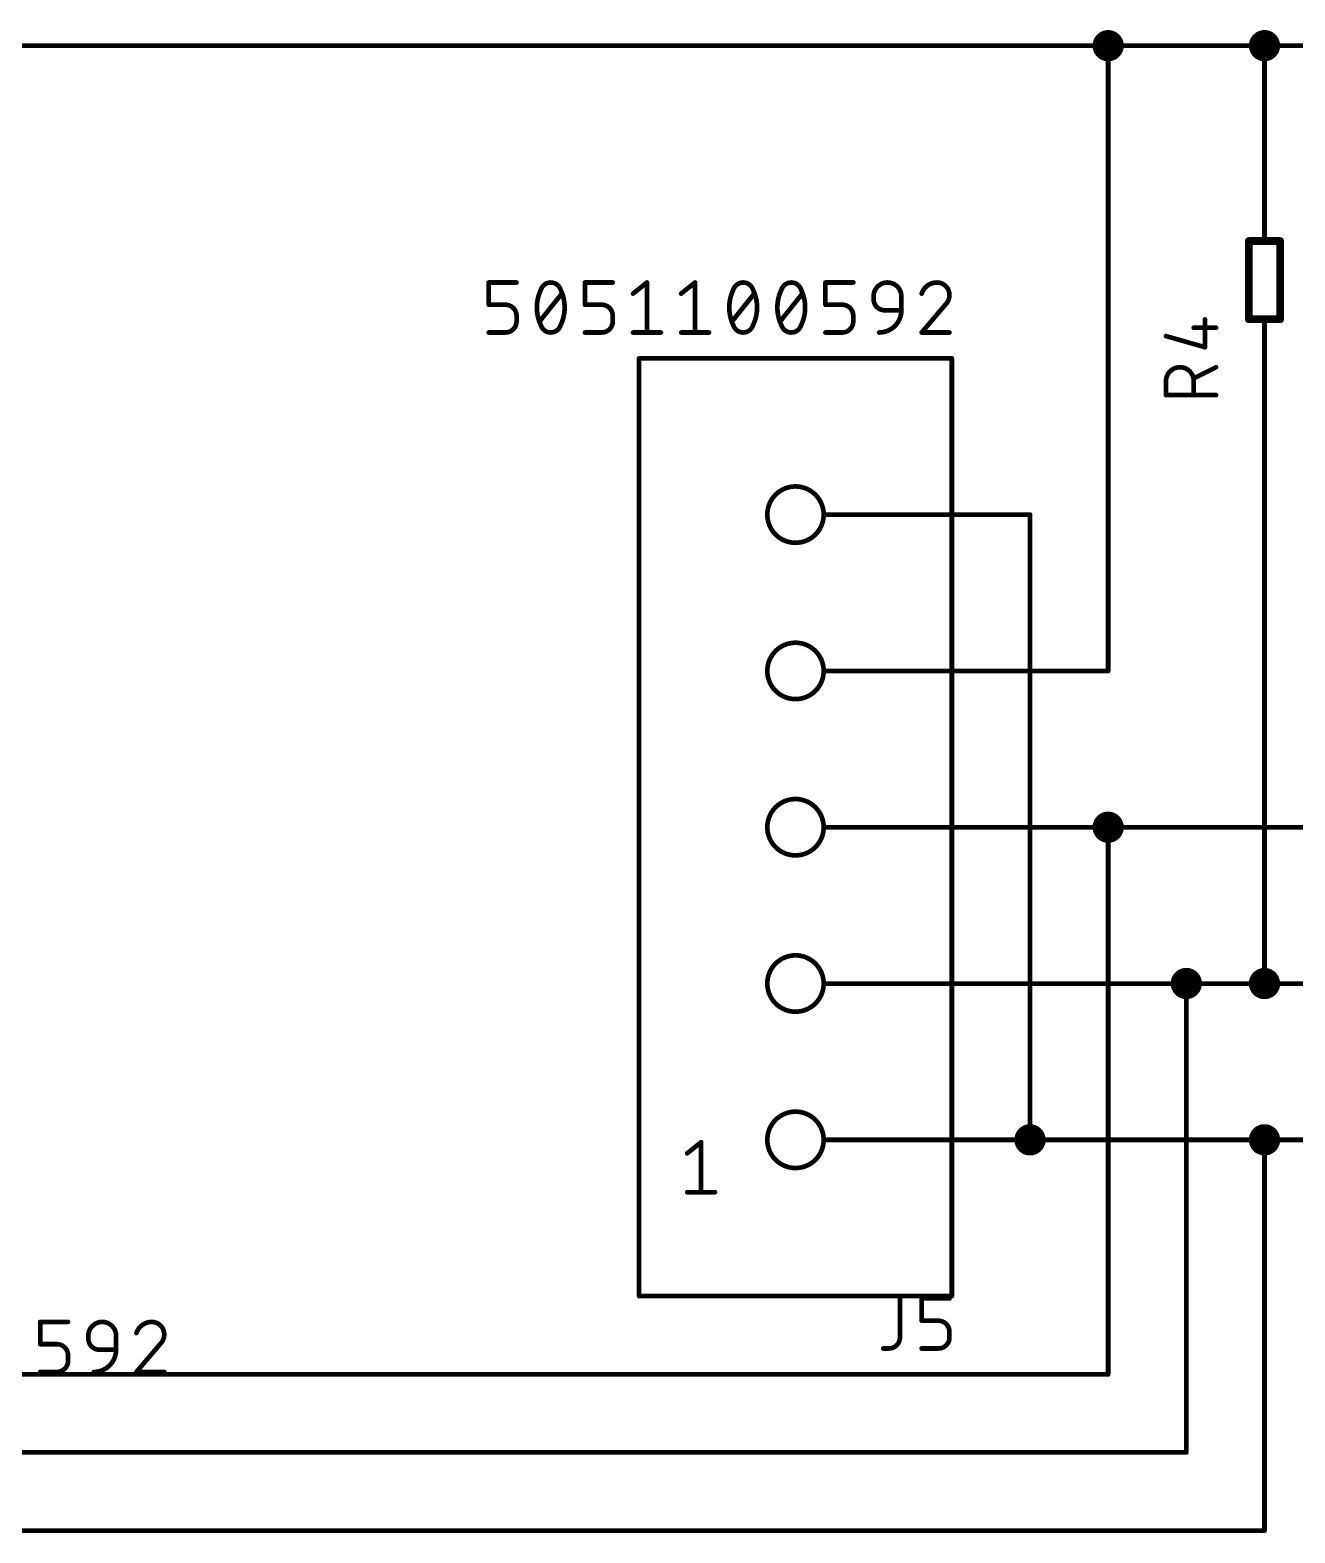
# Model space of a CAD drawing. Extents: x -114 to 51, y -5 to 50.
# Drawn here: x -62.97 to -21.87, y -0.08 to 48.77 of the extents above; entities that cross this region are included whole.
import ezdxf

# ---------------------------------------------------------------- set-up
doc = ezdxf.new("R2010")
doc.units = 0
for name, color, linetype in [('91', 122, 'CONTINUOUS'), ('94', 12, 'CONTINUOUS'), ('95', 251, 'CONTINUOUS'), ('96', 251, 'CONTINUOUS'), ('97', 251, 'CONTINUOUS')]:
    doc.layers.add(name, color=color, linetype=linetype)

msp = doc.modelspace()

# ---------------------------------------------------------------- linework, layer by layer
at = {"layer": '91'}
for points, const_width in [([(-27.94, 48.006, 1), (-27.94, 48.514, 1), (-27.94, 48.006)], 0.508), ([(-22.86, 48.006, 1), (-22.86, 48.514, 1), (-22.86, 48.006)], 0.508), ([(-27.94, 48.2981, 1), (-27.94, 48.2219)], 0.0762), ([(-27.9019, 48.26, 1), (-27.9781, 48.26)], 0.0762), ([(-27.94, 48.2219, 1), (-27.94, 48.2981)], 0.0762), ([(-22.8219, 48.26, 1), (-22.8981, 48.26)], 0.0762), ([(-22.86, 48.2981, 1), (-22.86, 48.2219)], 0.0762), ([(-22.86, 48.2219, 1), (-22.86, 48.2981)], 0.0762), ([(-22.8981, 44.45, 1), (-22.8219, 44.45)], 0.0762), ([(-22.8219, 36.83, 1), (-22.8981, 36.83)], 0.0762), ([(-35.56, 33.0581, 1), (-35.56, 32.9819)], 0.0762), ([(-30.4419, 33.02, 1), (-30.5181, 33.02)], 0.0762), ([(-30.48, 32.9819, 1), (-30.48, 33.0581)], 0.0762), ([(-35.56, 27.9781, 1), (-35.56, 27.9019)], 0.0762), ([(-27.9781, 27.94, 1), (-27.9019, 27.94)], 0.0762), ([(-27.94, 27.9019, 1), (-27.94, 27.9781)], 0.0762), ([(-27.94, 22.606, 1), (-27.94, 23.114, 1), (-27.94, 22.606)], 0.508), ([(-35.56, 22.8981, 1), (-35.56, 22.8219)], 0.0762), ([(-27.94, 22.8981, 1), (-27.94, 22.8219)], 0.0762), ([(-27.9019, 22.86, 1), (-27.9781, 22.86)], 0.0762), ([(-27.94, 22.8219, 1), (-27.94, 22.8981)], 0.0762), ([(-25.4, 17.526, 1), (-25.4, 18.034, 1), (-25.4, 17.526)], 0.508), ([(-22.86, 17.526, 1), (-22.86, 18.034, 1), (-22.86, 17.526)], 0.508), ([(-35.56, 17.8181, 1), (-35.56, 17.7419)], 0.0762), ([(-25.4, 17.8181, 1), (-25.4, 17.7419)], 0.0762), ([(-25.3619, 17.78, 1), (-25.4381, 17.78)], 0.0762), ([(-25.4, 17.7419, 1), (-25.4, 17.8181)], 0.0762), ([(-22.86, 17.8181, 1), (-22.86, 17.7419)], 0.0762), ([(-22.8981, 17.78, 1), (-22.8219, 17.78)], 0.0762), ([(-22.86, 17.7419, 1), (-22.86, 17.8181)], 0.0762), ([(-30.48, 12.446, 1), (-30.48, 12.954, 1), (-30.48, 12.446)], 0.508), ([(-22.86, 12.446, 1), (-22.86, 12.954, 1), (-22.86, 12.446)], 0.508), ([(-35.56, 12.7381, 1), (-35.56, 12.6619)], 0.0762), ([(-30.48, 12.7381, 1), (-30.48, 12.6619)], 0.0762), ([(-30.5181, 12.7, 1), (-30.4419, 12.7)], 0.0762), ([(-30.48, 12.6619, 1), (-30.48, 12.7381)], 0.0762), ([(-22.86, 12.7381, 1), (-22.86, 12.6619)], 0.0762), ([(-22.8219, 12.7, 1), (-22.8981, 12.7)], 0.0762), ([(-22.86, 12.6619, 1), (-22.86, 12.7381)], 0.0762), ([(-27.9781, 5.08, 1), (-27.9019, 5.08)], 0.0762), ([(-27.94, 5.0419, 1), (-27.94, 5.1181)], 0.0762), ([(-25.4381, 2.54, 1), (-25.3619, 2.54)], 0.0762), ([(-25.4, 2.5019, 1), (-25.4, 2.5781)], 0.0762), ([(-22.8981, 0, 1), (-22.8219, 0)], 0.0762), ([(-22.86, -0.0381, 1), (-22.86, 0.0381)], 0.0762)]:
    msp.add_lwpolyline(points, format="xyb", dxfattribs=dict(at, const_width=const_width))
at = {"layer": '91', "const_width": 0.1524}
for points in [[(-27.94, 48.26), (-76.2, 48.26)], [(-22.86, 48.26), (-27.94, 48.26)], [(-27.94, 48.26), (-27.94, 27.94)], [(-22.86, 44.45), (-22.86, 48.26)], [(-22.86, 48.26), (-15.24, 48.26)], [(-22.86, 36.83), (-22.86, 17.78)], [(-35.56, 33.02), (-30.48, 33.02)], [(-30.48, 33.02), (-30.48, 12.7)], [(-27.94, 27.94), (-35.56, 27.94)], [(-27.94, 22.86), (-35.56, 22.86)], [(-15.24, 22.86), (-27.94, 22.86)], [(-27.94, 5.08), (-27.94, 22.86)], [(-25.4, 17.78), (-35.56, 17.78)], [(-22.86, 17.78), (-25.4, 17.78)], [(-25.4, 17.78), (-25.4, 2.54)], [(-2.54, 17.78), (-22.86, 17.78)], [(-35.56, 12.7), (-30.48, 12.7)], [(-30.48, 12.7), (-22.86, 12.7)], [(-22.86, 12.7), (-7.62, 12.7)], [(-22.86, 0), (-22.86, 12.7)], [(-76.2, 5.08), (-27.94, 5.08)], [(-25.4, 2.54), (-78.74, 2.54)], [(-81.28, 0), (-22.86, 0)]]:
    msp.add_lwpolyline(points, dxfattribs=at)
at = {"layer": '94'}
for points, const_width in [([(-22.86, 44.45), (-22.86, 41.91)], 0.1524), ([(-23.368, 39.37), (-23.368, 41.91)], 0.254), ([(-23.368, 41.91), (-22.352, 41.91)], 0.254), ([(-22.352, 41.91), (-22.352, 39.37)], 0.254), ([(-22.352, 39.37), (-23.368, 39.37)], 0.254), ([(-22.86, 36.83), (-22.86, 39.37)], 0.1524), ([(-33.02, 38.1), (-43.18, 38.1)], 0.1524), ([(-43.18, 38.1), (-43.18, 7.62)], 0.1524), ([(-33.02, 7.62), (-33.02, 38.1)], 0.1524), ([(-35.56, 33.02), (-37.084, 33.02)], 0.1524), ([(-35.56, 27.94), (-37.084, 27.94)], 0.1524), ([(-35.56, 22.86), (-37.084, 22.86)], 0.1524), ([(-35.56, 17.78), (-37.084, 17.78)], 0.1524), ([(-35.56, 12.7), (-37.084, 12.7)], 0.1524), ([(-43.18, 7.62), (-33.02, 7.62)], 0.1524)]:
    msp.add_lwpolyline(points, dxfattribs=dict(at, const_width=const_width))
for points, const_width in [([(-22.8219, 44.45, 1), (-22.8981, 44.45)], 0.0762), ([(-23.3045, 41.91, 1), (-23.4315, 41.91)], 0.127), ([(-23.368, 41.9735, 1), (-23.368, 41.8465)], 0.127), ([(-22.2885, 41.91, 1), (-22.4155, 41.91)], 0.127), ([(-22.352, 41.8465, 1), (-22.352, 41.9735)], 0.127), ([(-22.8981, 41.91, 1), (-22.8219, 41.91)], 0.0762), ([(-23.368, 39.4335, 1), (-23.368, 39.3065)], 0.127), ([(-23.4315, 39.37, 1), (-23.3045, 39.37)], 0.127), ([(-22.8219, 39.37, 1), (-22.8981, 39.37)], 0.0762), ([(-22.4155, 39.37, 1), (-22.2885, 39.37)], 0.127), ([(-22.352, 39.3065, 1), (-22.352, 39.4335)], 0.127), ([(-43.18, 38.1381, 1), (-43.18, 38.0619)], 0.0762), ([(-43.1419, 38.1, 1), (-43.2181, 38.1)], 0.0762), ([(-32.9819, 38.1, 1), (-33.0581, 38.1)], 0.0762), ([(-33.02, 38.0619, 1), (-33.02, 38.1381)], 0.0762), ([(-22.8981, 36.83, 1), (-22.8219, 36.83)], 0.0762), ([(-38.1, 32.1042, 1), (-38.1, 33.9358, 1), (-38.1, 32.1042)], 0.1524), ([(-37.084, 33.0581, 1), (-37.084, 32.9819)], 0.0762), ([(-35.56, 32.9819, 1), (-35.56, 33.0581)], 0.0762), ([(-38.1, 27.0242, 1), (-38.1, 28.8558, 1), (-38.1, 27.0242)], 0.1524), ([(-37.084, 27.9781, 1), (-37.084, 27.9019)], 0.0762), ([(-35.56, 27.9019, 1), (-35.56, 27.9781)], 0.0762), ([(-38.1, 21.9442, 1), (-38.1, 23.7758, 1), (-38.1, 21.9442)], 0.1524), ([(-37.084, 22.8981, 1), (-37.084, 22.8219)], 0.0762), ([(-35.56, 22.8219, 1), (-35.56, 22.8981)], 0.0762), ([(-38.1, 16.8642, 1), (-38.1, 18.6958, 1), (-38.1, 16.8642)], 0.1524), ([(-37.084, 17.8181, 1), (-37.084, 17.7419)], 0.0762), ([(-35.56, 17.7419, 1), (-35.56, 17.8181)], 0.0762), ([(-38.1, 11.7842, 1), (-38.1, 13.6158, 1), (-38.1, 11.7842)], 0.1524), ([(-37.084, 12.7381, 1), (-37.084, 12.6619)], 0.0762), ([(-35.56, 12.6619, 1), (-35.56, 12.7381)], 0.0762), ([(-43.18, 7.6581, 1), (-43.18, 7.5819)], 0.0762), ([(-43.2181, 7.62, 1), (-43.1419, 7.62)], 0.0762), ([(-33.0581, 7.62, 1), (-32.9819, 7.62)], 0.0762), ([(-33.02, 7.5819, 1), (-33.02, 7.6581)], 0.0762)]:
    msp.add_lwpolyline(points, format="xyb", dxfattribs=dict(at, const_width=const_width))
at = {"layer": '95', "const_width": 0.1524}
for points in [[(-25.1573, 39.0923), (-24.4348, 39.0923)], [(-24.796, 38.4602), (-24.796, 39.3633)], [(-26.0604, 38.8214), (-24.796, 38.4602)], [(-24.4348, 37.8093), (-25.1573, 37.4481)], [(-26.0604, 36.9062), (-26.0604, 37.3578)], [(-25.1573, 37.3578), (-25.1573, 36.9062)], [(-24.4348, 36.9062), (-26.0604, 36.9062)], [(-34.706, 7.5438), (-34.706, 6.2794)], [(-33.9993, 6.8213), (-33.9993, 7.5438)], [(-33.9993, 7.5438), (-33.0962, 7.5438)], [(-33.4574, 6.8213), (-33.9993, 6.8213)], [(-33.0962, 6.2794), (-33.0962, 6.4601)], [(-35.0673, 5.9182), (-35.2479, 5.9182)], [(-33.9993, 5.9182), (-33.4574, 5.9182)]]:
    msp.add_lwpolyline(points, dxfattribs=at)
at = {"layer": '95'}
for points, const_width in [([(-25.1573, 39.1304, 1), (-25.1573, 39.0542)], 0.0762), ([(-24.7579, 39.3633, 1), (-24.8341, 39.3633)], 0.0762), ([(-24.4348, 39.0542, 1), (-24.4348, 39.1304)], 0.0762), ([(-26.0499, 38.858, 1), (-26.0709, 38.7848)], 0.0762), ([(-24.8341, 38.4602, 1), (-24.7579, 38.4602)], 0.0762), ([(-24.8065, 38.4235, 1), (-24.7856, 38.4968)], 0.0762), ([(-25.1573, 37.3578, 1), (-26.0604, 37.3578)], 0.1524), ([(-24.4178, 37.7752, 1), (-24.4518, 37.8434)], 0.0762), ([(-26.0223, 37.3578, 1), (-26.0985, 37.3578)], 0.0762), ([(-26.0985, 37.3578, 1), (-26.0223, 37.3578)], 0.0762), ([(-25.1192, 37.3578, 1), (-25.1954, 37.3578)], 0.0762), ([(-25.1954, 37.3578, 1), (-25.1192, 37.3578)], 0.0762), ([(-25.1743, 37.4821, 1), (-25.1402, 37.414)], 0.0762), ([(-26.0604, 36.9443, 1), (-26.0604, 36.8681)], 0.0762), ([(-26.0985, 36.9062, 1), (-26.0223, 36.9062)], 0.0762), ([(-25.1954, 36.9062, 1), (-25.1192, 36.9062)], 0.0762), ([(-24.4348, 36.8681, 1), (-24.4348, 36.9443)], 0.0762), ([(-34.6679, 7.5438, 1), (-34.7441, 7.5438)], 0.0762), ([(-33.9612, 7.5438, 1), (-34.0374, 7.5438)], 0.0762), ([(-33.9993, 7.5819, 1), (-33.9993, 7.5057)], 0.0762), ([(-33.0962, 7.5057, 1), (-33.0962, 7.5819)], 0.0762), ([(-33.9993, 6.8594, 1), (-33.9993, 6.7832)], 0.0762), ([(-34.0374, 6.8213, 1), (-33.9612, 6.8213)], 0.0762), ([(-33.0962, 6.4601, 0.4142), (-33.4574, 6.8213)], 0.1524), ([(-33.4574, 6.8594, 1), (-33.4574, 6.7832)], 0.0762), ([(-33.4574, 6.7832, 1), (-33.4574, 6.8594)], 0.0762), ([(-35.0673, 5.9182, 0.4142), (-34.706, 6.2794)], 0.1524), ([(-34.6679, 6.2794, 1), (-34.7441, 6.2794)], 0.0762), ([(-33.4574, 5.9182, 0.4142), (-33.0962, 6.2794)], 0.1524), ([(-33.0581, 6.4601, 1), (-33.1343, 6.4601)], 0.0762), ([(-33.1343, 6.4601, 1), (-33.0581, 6.4601)], 0.0762), ([(-33.0581, 6.2794, 1), (-33.1343, 6.2794)], 0.0762), ([(-35.2479, 5.9563, 1), (-35.2479, 5.8801)], 0.0762), ([(-35.0673, 5.9563, 1), (-35.0673, 5.8801)], 0.0762), ([(-35.0673, 5.8801, 1), (-35.0673, 5.9563)], 0.0762), ([(-34.7441, 6.2794, 1), (-34.6679, 6.2794)], 0.0762), ([(-33.9993, 5.9563, 1), (-33.9993, 5.8801)], 0.0762), ([(-33.4574, 5.9563, 1), (-33.4574, 5.8801)], 0.0762), ([(-33.4574, 5.8801, 1), (-33.4574, 5.9563)], 0.0762), ([(-33.1343, 6.2794, 1), (-33.0581, 6.2794)], 0.0762)]:
    msp.add_lwpolyline(points, format="xyb", dxfattribs=dict(at, const_width=const_width))
at = {"layer": '96', "const_width": 0.1524}
for points in [[(-48.0674, 39.8413), (-48.0674, 40.5638)], [(-48.0674, 40.5638), (-47.1643, 40.5638)], [(-44.9412, 39.8413), (-44.9412, 40.5638)], [(-44.9412, 40.5638), (-44.0381, 40.5638)], [(-43.378, 40.2026), (-42.9265, 40.5638)], [(-42.9265, 40.5638), (-42.9265, 38.9382)], [(-41.8149, 40.2026), (-41.3634, 40.5638)], [(-41.3634, 40.5638), (-41.3634, 38.9382)], [(-37.1256, 39.8413), (-37.1256, 40.5638)], [(-37.1256, 40.5638), (-36.2224, 40.5638)], [(-46.414, 39.2994), (-45.6915, 40.2026)], [(-40.1615, 39.2994), (-39.439, 40.2026)], [(-38.5984, 39.2994), (-37.8759, 40.2026)], [(-35.5624, 40.0219), (-35.5624, 40.1122)], [(-34.6593, 40.1122), (-34.6593, 39.6607)], [(-47.5255, 39.8413), (-48.0674, 39.8413)], [(-44.3993, 39.8413), (-44.9412, 39.8413)], [(-36.5837, 39.8413), (-37.1256, 39.8413)], [(-34.6593, 39.6607), (-35.2012, 39.6607)], [(-33.2317, 39.8413), (-33.9993, 38.9382)], [(-47.1643, 39.2994), (-47.1643, 39.4801)], [(-44.0381, 39.2994), (-44.0381, 39.4801)], [(-36.2224, 39.2994), (-36.2224, 39.4801)], [(-48.0674, 38.9382), (-47.5255, 38.9382)], [(-44.9412, 38.9382), (-44.3993, 38.9382)], [(-43.378, 38.9382), (-42.4749, 38.9382)], [(-41.8149, 38.9382), (-40.9118, 38.9382)], [(-37.1256, 38.9382), (-36.5837, 38.9382)], [(-33.9993, 38.9382), (-33.0962, 38.9382)], [(-62.6419, 6.0593), (-62.6419, 6.7818)], [(-62.6419, 6.7818), (-61.7388, 6.7818)], [(-61.0788, 6.2399), (-61.0788, 6.3302)], [(-60.1757, 6.3302), (-60.1757, 5.8787)], [(-62.1001, 6.0593), (-62.6419, 6.0593)], [(-60.1757, 5.8787), (-60.7176, 5.8787)], [(-58.7481, 6.0593), (-59.5157, 5.1562)], [(-61.7388, 5.5174), (-61.7388, 5.6981)], [(-62.6419, 5.1562), (-62.1001, 5.1562)], [(-59.5157, 5.1562), (-58.6126, 5.1562)]]:
    msp.add_lwpolyline(points, dxfattribs=at)
at = {"layer": '96'}
for points, const_width in [([(-48.0293, 40.5638, 1), (-48.1055, 40.5638)], 0.0762), ([(-48.0674, 40.6019, 1), (-48.0674, 40.5257)], 0.0762), ([(-47.1643, 40.5257, 1), (-47.1643, 40.6019)], 0.0762), ([(-46.0527, 40.5638, 0.3205), (-46.3688, 40.338)], 0.1524), ([(-45.7366, 40.338, 0.3205), (-46.0527, 40.5638)], 0.1524), ([(-46.0527, 40.6019, 1), (-46.0527, 40.5257)], 0.0762), ([(-46.0527, 40.5257, 1), (-46.0527, 40.6019)], 0.0762), ([(-44.9031, 40.5638, 1), (-44.9793, 40.5638)], 0.0762), ([(-44.9412, 40.6019, 1), (-44.9412, 40.5257)], 0.0762), ([(-44.0381, 40.5257, 1), (-44.0381, 40.6019)], 0.0762), ([(-42.8884, 40.5638, 1), (-42.9646, 40.5638)], 0.0762), ([(-42.9027, 40.534, 1), (-42.9503, 40.5936)], 0.0762), ([(-41.3253, 40.5638, 1), (-41.4015, 40.5638)], 0.0762), ([(-41.3396, 40.534, 1), (-41.3872, 40.5936)], 0.0762), ([(-39.8002, 40.5638, 0.3205), (-40.1163, 40.338)], 0.1524), ([(-39.4841, 40.338, 0.3205), (-39.8002, 40.5638)], 0.1524), ([(-39.8002, 40.6019, 1), (-39.8002, 40.5257)], 0.0762), ([(-39.8002, 40.5257, 1), (-39.8002, 40.6019)], 0.0762), ([(-38.2371, 40.5638, 0.3205), (-38.5532, 40.338)], 0.1524), ([(-37.921, 40.338, 0.3205), (-38.2371, 40.5638)], 0.1524), ([(-38.2371, 40.6019, 1), (-38.2371, 40.5257)], 0.0762), ([(-38.2371, 40.5257, 1), (-38.2371, 40.6019)], 0.0762), ([(-37.0875, 40.5638, 1), (-37.1637, 40.5638)], 0.0762), ([(-37.1256, 40.6019, 1), (-37.1256, 40.5257)], 0.0762), ([(-36.2224, 40.5257, 1), (-36.2224, 40.6019)], 0.0762), ([(-34.6593, 40.1122, 1), (-35.5624, 40.1122)], 0.1524), ([(-33.5026, 40.5638, 0.3252), (-33.9993, 40.2026)], 0.1524), ([(-33.0962, 40.1574, 0.4142), (-33.5026, 40.5638)], 0.1524), ([(-33.5026, 40.6019, 1), (-33.5026, 40.5257)], 0.0762), ([(-33.5026, 40.5257, 1), (-33.5026, 40.6019)], 0.0762), ([(-46.3688, 40.338, 0.1139), (-46.5043, 39.751)], 0.1524), ([(-46.4049, 40.3504, 1), (-46.3328, 40.3257)], 0.0762), ([(-46.3346, 40.3213, 1), (-46.4031, 40.3547)], 0.0762), ([(-45.7024, 40.3547, 1), (-45.7709, 40.3213)], 0.0762), ([(-45.6012, 39.751, 0.1139), (-45.7366, 40.338)], 0.1524), ([(-45.7727, 40.3257, 1), (-45.7006, 40.3504)], 0.0762), ([(-45.6617, 40.1788, 1), (-45.7212, 40.2264)], 0.0762), ([(-43.4018, 40.2323, 1), (-43.3542, 40.1728)], 0.0762), ([(-41.8387, 40.2323, 1), (-41.7911, 40.1728)], 0.0762), ([(-40.1163, 40.338, 0.1139), (-40.2518, 39.751)], 0.1524), ([(-40.1524, 40.3504, 1), (-40.0803, 40.3257)], 0.0762), ([(-40.0821, 40.3213, 1), (-40.1506, 40.3547)], 0.0762), ([(-39.3487, 39.751, 0.1139), (-39.4842, 40.338)], 0.1524), ([(-39.4499, 40.3547, 1), (-39.5184, 40.3213)], 0.0762), ([(-39.5202, 40.3257, 1), (-39.4481, 40.3504)], 0.0762), ([(-39.4092, 40.1788, 1), (-39.4687, 40.2264)], 0.0762), ([(-38.5532, 40.338, 0.1139), (-38.6887, 39.751)], 0.1524), ([(-38.5892, 40.3504, 1), (-38.5172, 40.3257)], 0.0762), ([(-38.519, 40.3213, 1), (-38.5875, 40.3547)], 0.0762), ([(-37.8868, 40.3547, 1), (-37.9553, 40.3213)], 0.0762), ([(-37.7856, 39.751, 0.1139), (-37.921, 40.338)], 0.1524), ([(-37.9571, 40.3257, 1), (-37.885, 40.3504)], 0.0762), ([(-37.8461, 40.1788, 1), (-37.9056, 40.2264)], 0.0762), ([(-35.5243, 40.1122, 1), (-35.6005, 40.1122)], 0.0762), ([(-35.6005, 40.1122, 1), (-35.5243, 40.1122)], 0.0762), ([(-35.5624, 40.0219, 0.4142), (-35.2012, 39.6607)], 0.1524), ([(-35.5243, 40.0219, 1), (-35.6005, 40.0219)], 0.0762), ([(-35.6005, 40.0219, 1), (-35.5243, 40.0219)], 0.0762), ([(-34.6212, 40.1122, 1), (-34.6974, 40.1122)], 0.0762), ([(-34.6974, 40.1122, 1), (-34.6212, 40.1122)], 0.0762), ([(-34.0356, 40.2143, 1), (-33.9631, 40.1908)], 0.0762), ([(-33.2317, 39.8413, 0.2053), (-33.0962, 40.1574)], 0.1524), ([(-33.0581, 40.1574, 1), (-33.1343, 40.1574)], 0.0762), ([(-33.1343, 40.1574, 1), (-33.0581, 40.1574)], 0.0762), ([(-48.0674, 39.8794, 1), (-48.0674, 39.8032)], 0.0762), ([(-48.1055, 39.8413, 1), (-48.0293, 39.8413)], 0.0762), ([(-47.1643, 39.4801, 0.4142), (-47.5255, 39.8413)], 0.1524), ([(-47.5255, 39.8794, 1), (-47.5255, 39.8032)], 0.0762), ([(-47.5255, 39.8032, 1), (-47.5255, 39.8794)], 0.0762), ([(-46.5043, 39.751, 0.1139), (-46.3688, 39.164)], 0.1524), ([(-46.4662, 39.751, 1), (-46.5424, 39.751)], 0.0762), ([(-46.5424, 39.751, 1), (-46.4662, 39.751)], 0.0762), ([(-45.7366, 39.164, 0.1139), (-45.6012, 39.751)], 0.1524), ([(-45.5631, 39.751, 1), (-45.6393, 39.751)], 0.0762), ([(-45.6393, 39.751, 1), (-45.5631, 39.751)], 0.0762), ([(-44.9412, 39.8794, 1), (-44.9412, 39.8032)], 0.0762), ([(-44.9793, 39.8413, 1), (-44.9031, 39.8413)], 0.0762), ([(-44.0381, 39.4801, 0.4142), (-44.3993, 39.8413)], 0.1524), ([(-44.3993, 39.8794, 1), (-44.3993, 39.8032)], 0.0762), ([(-44.3993, 39.8032, 1), (-44.3993, 39.8794)], 0.0762), ([(-40.2518, 39.751, 0.1139), (-40.1163, 39.164)], 0.1524), ([(-40.2137, 39.751, 1), (-40.2899, 39.751)], 0.0762), ([(-40.2899, 39.751, 1), (-40.2137, 39.751)], 0.0762), ([(-39.4842, 39.164, 0.1139), (-39.3487, 39.751)], 0.1524), ([(-39.3106, 39.751, 1), (-39.3868, 39.751)], 0.0762), ([(-39.3868, 39.751, 1), (-39.3106, 39.751)], 0.0762), ([(-38.6887, 39.751, 0.1139), (-38.5532, 39.164)], 0.1524), ([(-38.6506, 39.751, 1), (-38.7268, 39.751)], 0.0762), ([(-38.7268, 39.751, 1), (-38.6506, 39.751)], 0.0762), ([(-37.921, 39.164, 0.1139), (-37.7856, 39.751)], 0.1524), ([(-37.7475, 39.751, 1), (-37.8237, 39.751)], 0.0762), ([(-37.8237, 39.751, 1), (-37.7475, 39.751)], 0.0762), ([(-37.1256, 39.8794, 1), (-37.1256, 39.8032)], 0.0762), ([(-37.1637, 39.8413, 1), (-37.0875, 39.8413)], 0.0762), ([(-36.2224, 39.4801, 0.4142), (-36.5837, 39.8413)], 0.1524), ([(-36.5837, 39.8794, 1), (-36.5837, 39.8032)], 0.0762), ([(-36.5837, 39.8032, 1), (-36.5837, 39.8794)], 0.0762), ([(-35.3818, 38.9382, 0.4142), (-34.6593, 39.6607)], 0.1524), ([(-35.2012, 39.6988, 1), (-35.2012, 39.6226)], 0.0762), ([(-35.2012, 39.6226, 1), (-35.2012, 39.6988)], 0.0762), ([(-34.6212, 39.6607, 1), (-34.6974, 39.6607)], 0.0762), ([(-34.6974, 39.6607, 1), (-34.6212, 39.6607)], 0.0762), ([(-34.6593, 39.6226, 1), (-34.6593, 39.6988)], 0.0762), ([(-33.2579, 39.8689, 1), (-33.2054, 39.8137)], 0.0762), ([(-33.2026, 39.8166, 1), (-33.2607, 39.866)], 0.0762), ([(-47.5255, 38.9382, 0.4142), (-47.1643, 39.2994)], 0.1524), ([(-47.1262, 39.4801, 1), (-47.2024, 39.4801)], 0.0762), ([(-47.2024, 39.4801, 1), (-47.1262, 39.4801)], 0.0762), ([(-47.1262, 39.2994, 1), (-47.2024, 39.2994)], 0.0762), ([(-47.2024, 39.2994, 1), (-47.1262, 39.2994)], 0.0762), ([(-46.4437, 39.3232, 1), (-46.3842, 39.2756)], 0.0762), ([(-46.3328, 39.1763, 1), (-46.4049, 39.1516)], 0.0762), ([(-46.3688, 39.164, 0.3205), (-46.0527, 38.9382)], 0.1524), ([(-46.4031, 39.1473, 1), (-46.3346, 39.1807)], 0.0762), ([(-46.0527, 38.9382, 0.3205), (-45.7366, 39.164)], 0.1524), ([(-45.7709, 39.1807, 1), (-45.7024, 39.1473)], 0.0762), ([(-45.7006, 39.1516, 1), (-45.7727, 39.1763)], 0.0762), ([(-44.3993, 38.9382, 0.4142), (-44.0381, 39.2994)], 0.1524), ([(-44, 39.4801, 1), (-44.0762, 39.4801)], 0.0762), ([(-44.0762, 39.4801, 1), (-44, 39.4801)], 0.0762), ([(-44, 39.2994, 1), (-44.0762, 39.2994)], 0.0762), ([(-44.0762, 39.2994, 1), (-44, 39.2994)], 0.0762), ([(-40.1912, 39.3232, 1), (-40.1317, 39.2756)], 0.0762), ([(-40.0803, 39.1763, 1), (-40.1524, 39.1516)], 0.0762), ([(-40.1163, 39.164, 0.3205), (-39.8002, 38.9382)], 0.1524), ([(-40.1506, 39.1473, 1), (-40.0821, 39.1807)], 0.0762), ([(-39.8002, 38.9382, 0.3205), (-39.4842, 39.164)], 0.1524), ([(-39.5184, 39.1807, 1), (-39.4499, 39.1473)], 0.0762), ([(-39.4481, 39.1516, 1), (-39.5202, 39.1763)], 0.0762), ([(-38.6281, 39.3232, 1), (-38.5686, 39.2756)], 0.0762), ([(-38.5532, 39.164, 0.3205), (-38.2371, 38.9382)], 0.1524), ([(-38.5172, 39.1763, 1), (-38.5892, 39.1516)], 0.0762), ([(-38.5875, 39.1473, 1), (-38.519, 39.1807)], 0.0762), ([(-38.2371, 38.9382, 0.3205), (-37.921, 39.164)], 0.1524), ([(-37.9553, 39.1807, 1), (-37.8868, 39.1473)], 0.0762), ([(-37.885, 39.1516, 1), (-37.9571, 39.1763)], 0.0762), ([(-36.5837, 38.9382, 0.4142), (-36.2224, 39.2994)], 0.1524), ([(-36.1843, 39.4801, 1), (-36.2605, 39.4801)], 0.0762), ([(-36.2605, 39.4801, 1), (-36.1843, 39.4801)], 0.0762), ([(-36.1843, 39.2994, 1), (-36.2605, 39.2994)], 0.0762), ([(-36.2605, 39.2994, 1), (-36.1843, 39.2994)], 0.0762), ([(-48.0674, 38.9763, 1), (-48.0674, 38.9001)], 0.0762), ([(-47.5255, 38.9763, 1), (-47.5255, 38.9001)], 0.0762), ([(-47.5255, 38.9001, 1), (-47.5255, 38.9763)], 0.0762), ([(-46.0527, 38.9763, 1), (-46.0527, 38.9001)], 0.0762), ([(-46.0527, 38.9001, 1), (-46.0527, 38.9763)], 0.0762), ([(-44.9412, 38.9763, 1), (-44.9412, 38.9001)], 0.0762), ([(-44.3993, 38.9763, 1), (-44.3993, 38.9001)], 0.0762), ([(-44.3993, 38.9001, 1), (-44.3993, 38.9763)], 0.0762), ([(-43.378, 38.9763, 1), (-43.378, 38.9001)], 0.0762), ([(-42.9646, 38.9382, 1), (-42.8884, 38.9382)], 0.0762), ([(-42.4749, 38.9001, 1), (-42.4749, 38.9763)], 0.0762), ([(-41.8149, 38.9763, 1), (-41.8149, 38.9001)], 0.0762), ([(-41.4015, 38.9382, 1), (-41.3253, 38.9382)], 0.0762), ([(-40.9118, 38.9001, 1), (-40.9118, 38.9763)], 0.0762), ([(-39.8002, 38.9763, 1), (-39.8002, 38.9001)], 0.0762), ([(-39.8002, 38.9001, 1), (-39.8002, 38.9763)], 0.0762), ([(-38.2371, 38.9763, 1), (-38.2371, 38.9001)], 0.0762), ([(-38.2371, 38.9001, 1), (-38.2371, 38.9763)], 0.0762), ([(-37.1256, 38.9763, 1), (-37.1256, 38.9001)], 0.0762), ([(-36.5837, 38.9763, 1), (-36.5837, 38.9001)], 0.0762), ([(-36.5837, 38.9001, 1), (-36.5837, 38.9763)], 0.0762), ([(-35.3818, 38.9763, 1), (-35.3818, 38.9001)], 0.0762), ([(-33.9993, 38.9763, 1), (-33.9993, 38.9001)], 0.0762), ([(-34.0283, 38.9629, 1), (-33.9703, 38.9135)], 0.0762), ([(-33.0962, 38.9001, 1), (-33.0962, 38.9763)], 0.0762), ([(-62.6038, 6.7818, 1), (-62.68, 6.7818)], 0.0762), ([(-62.6419, 6.8199, 1), (-62.6419, 6.7437)], 0.0762), ([(-61.7388, 6.7437, 1), (-61.7388, 6.8199)], 0.0762), ([(-60.1757, 6.3302, 1), (-61.0788, 6.3302)], 0.1524), ([(-59.019, 6.7818, 0.3252), (-59.5157, 6.4206)], 0.1524), ([(-58.6126, 6.3754, 0.4142), (-59.019, 6.7818)], 0.1524), ([(-59.019, 6.8199, 1), (-59.019, 6.7437)], 0.0762), ([(-59.019, 6.7437, 1), (-59.019, 6.8199)], 0.0762), ([(-61.0407, 6.3302, 1), (-61.1169, 6.3302)], 0.0762), ([(-61.1169, 6.3302, 1), (-61.0407, 6.3302)], 0.0762), ([(-60.1376, 6.3302, 1), (-60.2138, 6.3302)], 0.0762), ([(-60.2138, 6.3302, 1), (-60.1376, 6.3302)], 0.0762), ([(-59.5519, 6.4323, 1), (-59.4795, 6.4088)], 0.0762), ([(-58.7481, 6.0593, 0.2053), (-58.6126, 6.3754)], 0.1524), ([(-58.5745, 6.3754, 1), (-58.6507, 6.3754)], 0.0762), ([(-58.6507, 6.3754, 1), (-58.5745, 6.3754)], 0.0762), ([(-62.6419, 6.0974, 1), (-62.6419, 6.0212)], 0.0762), ([(-62.68, 6.0593, 1), (-62.6038, 6.0593)], 0.0762), ([(-61.7388, 5.6981, 0.4142), (-62.1001, 6.0593)], 0.1524), ([(-62.1001, 6.0974, 1), (-62.1001, 6.0212)], 0.0762), ([(-62.1001, 6.0212, 1), (-62.1001, 6.0974)], 0.0762), ([(-61.0788, 6.2399, 0.4142), (-60.7176, 5.8787)], 0.1524), ([(-61.0407, 6.2399, 1), (-61.1169, 6.2399)], 0.0762), ([(-61.1169, 6.2399, 1), (-61.0407, 6.2399)], 0.0762), ([(-60.8982, 5.1562, 0.4142), (-60.1757, 5.8787)], 0.1524), ([(-60.7176, 5.9168, 1), (-60.7176, 5.8406)], 0.0762), ([(-60.7176, 5.8406, 1), (-60.7176, 5.9168)], 0.0762), ([(-60.1376, 5.8787, 1), (-60.2138, 5.8787)], 0.0762), ([(-60.2138, 5.8787, 1), (-60.1376, 5.8787)], 0.0762), ([(-60.1757, 5.8406, 1), (-60.1757, 5.9168)], 0.0762), ([(-58.7743, 6.0869, 1), (-58.7218, 6.0317)], 0.0762), ([(-58.719, 6.0346, 1), (-58.7771, 6.084)], 0.0762), ([(-62.1001, 5.1562, 0.4142), (-61.7388, 5.5174)], 0.1524), ([(-61.7007, 5.6981, 1), (-61.7769, 5.6981)], 0.0762), ([(-61.7769, 5.6981, 1), (-61.7007, 5.6981)], 0.0762), ([(-61.7007, 5.5174, 1), (-61.7769, 5.5174)], 0.0762), ([(-61.7769, 5.5174, 1), (-61.7007, 5.5174)], 0.0762), ([(-62.6419, 5.1943, 1), (-62.6419, 5.1181)], 0.0762), ([(-62.1001, 5.1943, 1), (-62.1001, 5.1181)], 0.0762), ([(-62.1001, 5.1181, 1), (-62.1001, 5.1943)], 0.0762), ([(-60.8982, 5.1943, 1), (-60.8982, 5.1181)], 0.0762), ([(-59.5157, 5.1943, 1), (-59.5157, 5.1181)], 0.0762), ([(-59.5447, 5.1809, 1), (-59.4867, 5.1315)], 0.0762), ([(-58.6126, 5.1181, 1), (-58.6126, 5.1943)], 0.0762)]:
    msp.add_lwpolyline(points, format="xyb", dxfattribs=dict(at, const_width=const_width))
at = {"layer": '97', "const_width": 0.1524}
for points in [[(-41.6193, 12.2626), (-41.1678, 12.6238)], [(-41.1678, 12.6238), (-41.1678, 10.9982)], [(-41.6193, 10.9982), (-40.7162, 10.9982)]]:
    msp.add_lwpolyline(points, dxfattribs=at)
at = {"layer": '97', "const_width": 0.0762}
for points in [[(-41.1297, 12.6238, 1), (-41.2059, 12.6238)], [(-41.144, 12.594, 1), (-41.1916, 12.6536)], [(-41.6431, 12.2923, 1), (-41.5955, 12.2328)], [(-41.6193, 11.0363, 1), (-41.6193, 10.9601)], [(-41.2059, 10.9982, 1), (-41.1297, 10.9982)], [(-40.7162, 10.9601, 1), (-40.7162, 11.0363)]]:
    msp.add_lwpolyline(points, format="xyb", dxfattribs=at)

doc.saveas('drawing.dxf')
